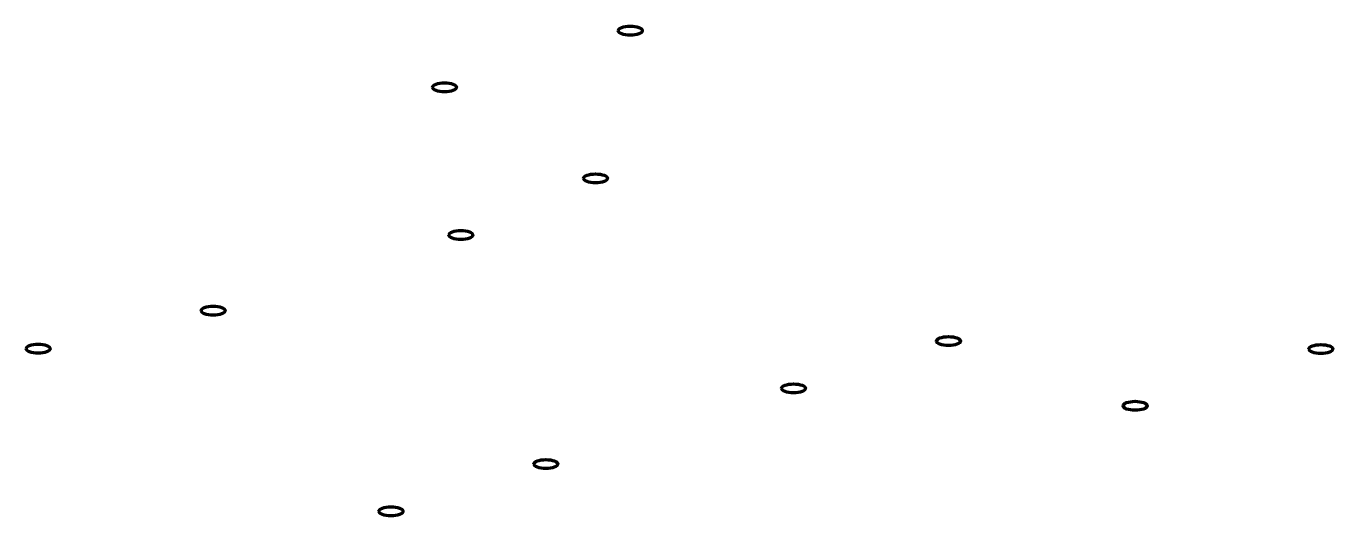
# Model space of a CAD drawing. Header units: millimetres. Extents: x -57 to 107, y -40 to 21.
import ezdxf

# ---------------------------------------------------------------- set-up
doc = ezdxf.new("R2010")
doc.units = ezdxf.units.MM
doc.layers.add('1', color=7, linetype='Continuous', true_color=0xffffff)

msp = doc.modelspace()

# ---------------------------------------------------------------- linework, layer by layer
at = {"layer": '1', "color": 173, "linetype": 'Continuous', "lineweight": 70}
for centre in [(19.140247, 20.610998), (-4.127892, 13.501844), (14.790164, 2.098692), (-2.075075, -4.99031), (-33.099259, -14.469181), (58.975498, -18.28369), (-55.01425, -19.228767), (105.617258, -19.280235), (39.585383, -24.207984), (82.34912, -26.389388), (8.561199, -33.686855), (-10.828916, -39.611149)]:
    msp.add_ellipse(centre, major_axis=(-1.5, 0), ratio=0.375419, dxfattribs=at)

doc.saveas('drawing.dxf')
